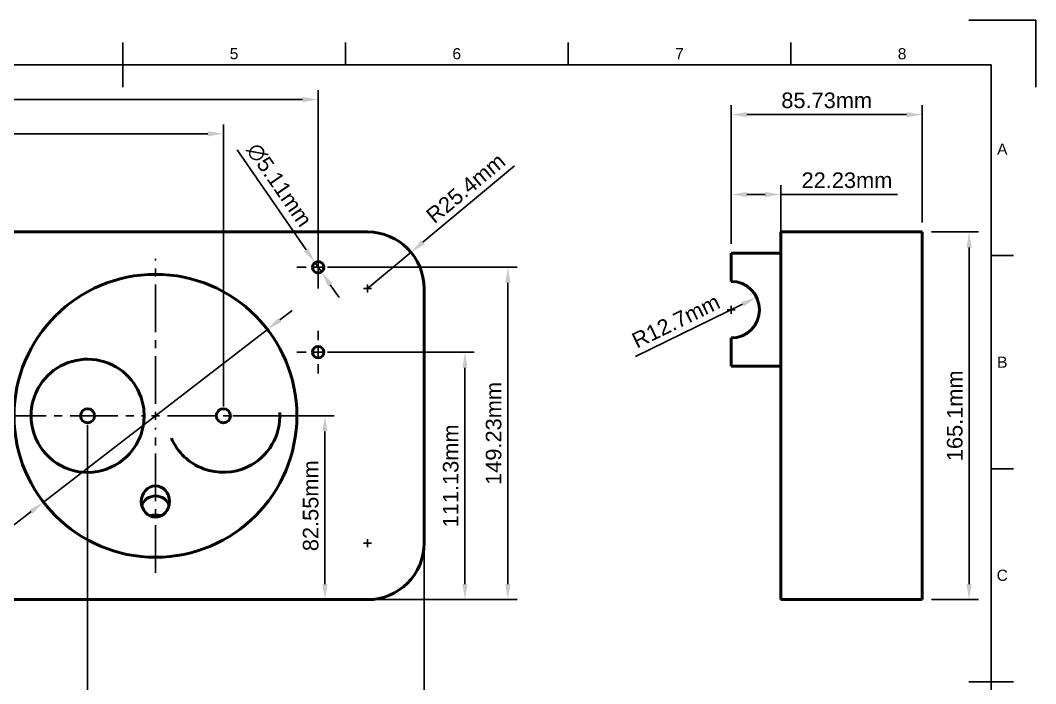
# Model space of a CAD drawing. Header units: millimetres. Extents: x 0 to 420, y 0 to 297.
# Drawn here: x 192 to 420, y 148.1 to 297 of the extents above; entities that cross this region are included whole.
import ezdxf
from ezdxf.enums import TextEntityAlignment as Align

# ---------------------------------------------------------------- set-up
doc = ezdxf.new("R2010")
doc.units = ezdxf.units.MM
doc.header["$LTSCALE"] = 0.75
doc.linetypes.add('CENTER2', pattern=[28.575, 19.05, -3.175, 3.175, -3.175])
for name, color, linetype, lineweight in [('BORDER', 7, 'Continuous', 25), ('FD_Dimensions', 7, 'Continuous', 25), ('Smart Centers', 7, 'CENTER2', 25), ('Visible', 7, 'Continuous', 50)]:
    doc.layers.add(name, color=color, linetype=linetype, lineweight=lineweight)
doc.styles.add('FusionTitle', font='Arial.ttf')
doc.styles.get("Standard").update_dxf_attribs({"font": 'Arial.ttf'})
doc.dimstyles.new('Dim-ISO-25', dxfattribs={"dimtxt": 3.5, "dimasz": 3.5, "dimexe": 2.1, "dimexo": 2.1, "dimgap": 1.4, "dimtad": 1, "dimdsep": 46, "dimtxsty": 'Standard', "dimcen": 0, "dimazin": 2, "dimtp": 0.1, "dimtm": 0.1, "dimtfac": 0.714286, "dimtmove": 0, "dimatfit": 3, "dimfxl": 1, "dimarcsym": 0})

# ---------------------------------------------------------------- blocks, each defined once
blk = doc.blocks.new('ISO_A3_SHEET')
at = {"layer": 'BORDER'}
for p, q in [((215, 292), (215, 282)), ((265, 292), (265, 287)), ((315, 292), (315, 287)), ((365, 292), (365, 287)), ((410, 287), (20, 287)), ((410, 287), (410, 10)), ((415, 244.16666), (410, 244.16666)), ((415, 196.33333), (410, 196.33333)), ((415, 148.5), (405, 148.5))]:
    blk.add_line(p, q, dxfattribs=at)
at = {"layer": 'Defpoints'}
for p, q in [((420, 297), (405, 297)), ((420, 282), (420, 297))]:
    blk.add_line(p, q, dxfattribs=at)
at = {"layer": 'BORDER', "style": 'FusionTitle'}
for s, p in [('5', (240, 289.5)), ('6', (290, 289.5)), ('7', (340, 289.5)), ('8', (390, 289.5)), ('A', (412.5, 268.08333)), ('B', (412.5, 220.25)), ('C', (412.5, 172.41667))]:
    blk.add_text(s, height=2.5, dxfattribs=at).set_placement(p, align=Align.MIDDLE)
blk = doc.blocks.new('*U8')
at = {"layer": 'Smart Centers', "color": 0, "linetype": 'Continuous', "ltscale": 0.75, "transparency": 16777216}
for p, q in [((-0.892969, 0), (0.892969, 0)), ((0, -0.892969), (0, 0.892969))]:
    blk.add_line(p, q, dxfattribs=at)
blk = doc.blocks.new('*U9')
at = {"layer": 'Smart Centers', "color": 0, "linetype": 'Continuous', "ltscale": 0.75, "transparency": 16777216}
for p, q in [((-0.892969, 0), (0.892969, 0)), ((0, -0.892969), (0, 0.892969))]:
    blk.add_line(p, q, dxfattribs=at)
blk = doc.blocks.new('*U18')
at = {"layer": 'Smart Centers', "color": 0, "ltscale": 0.75, "transparency": 16777216}
for p, q in [((0, 2.678906), (0, 4.77635)), ((-4.77635, 0), (-2.678906, 0)), ((2.678906, 0), (4.77635, 0)), ((0, -4.77635), (0, -2.678906))]:
    blk.add_line(p, q, dxfattribs=at)
at = {"layer": 'Smart Centers', "color": 0, "linetype": 'Continuous', "ltscale": 0.75, "transparency": 16777216}
for p, q in [((-0.892969, 0), (0.892969, 0)), ((0, -0.892969), (0, 0.892969))]:
    blk.add_line(p, q, dxfattribs=at)
blk = doc.blocks.new('*U19')
at = {"layer": 'Smart Centers', "color": 0, "ltscale": 0.75, "transparency": 16777216}
for p, q in [((0, 2.678906), (0, 4.77635)), ((-4.77635, 0), (-2.678906, 0)), ((2.678906, 0), (4.77635, 0)), ((0, -4.77635), (0, -2.678906))]:
    blk.add_line(p, q, dxfattribs=at)
at = {"layer": 'Smart Centers', "color": 0, "linetype": 'Continuous', "ltscale": 0.75, "transparency": 16777216}
for p, q in [((-0.892969, 0), (0.892969, 0)), ((0, -0.892969), (0, 0.892969))]:
    blk.add_line(p, q, dxfattribs=at)
blk = doc.blocks.new('*U20')
at = {"layer": 'Smart Centers', "color": 0, "ltscale": 0.75, "transparency": 16777216}
for p, q in [((0, 2.678906), (0, 35.25)), ((-35.25, 0), (-2.678906, 0)), ((2.678906, 0), (35.25, 0)), ((0, -35.25), (0, -2.678906))]:
    blk.add_line(p, q, dxfattribs=at)
at = {"layer": 'Smart Centers', "color": 0, "linetype": 'Continuous', "ltscale": 0.75, "transparency": 16777216}
for p, q in [((-0.892969, 0), (0.892969, 0)), ((0, -0.892969), (0, 0.892969))]:
    blk.add_line(p, q, dxfattribs=at)
blk = doc.blocks.new('*U23')
at = {"layer": 'Smart Centers', "color": 0, "linetype": 'Continuous', "ltscale": 0.75, "transparency": 16777216}
for p, q in [((-0.892969, 0), (0.892969, 0)), ((0, -0.892969), (0, 0.892969))]:
    blk.add_line(p, q, dxfattribs=at)
blk = doc.blocks.new('*D42')
at = {"layer": 'Defpoints', "color": 0, "transparency": 16777216}
for p in [(28.680697, 236.7911), (282.680697, 236.7911), (282.680697, 131.252208)]:
    blk.add_point(p, dxfattribs=at)
at = {"layer": 'FD_Dimensions', "color": 0, "lineweight": -2, "transparency": 16777216}
for p, q in [((28.680697, 234.6911), (28.680697, 129.152208)), ((282.680697, 234.6911), (282.680697, 129.152208)), ((32.180697, 131.252208), (279.180697, 131.252208))]:
    blk.add_line(p, q, dxfattribs=at)
at = {"layer": 'FD_Dimensions', "color": 0, "transparency": 16777216}
for points in [[(32.180697, 131.835542), (32.180697, 130.668875), (28.680697, 131.252208)], [(279.180697, 131.835542), (279.180697, 130.668875), (282.680697, 131.252208)]]:
    blk.add_solid(points, dxfattribs=at)
at = {"layer": 'FD_Dimensions', "color": 0, "transparency": 16777216, "insert": (155.680697, 134.439214), "char_height": 3.5, "attachment_point": 5}
blk.add_mtext('508mm', dxfattribs=at)
blk = doc.blocks.new('*D43')
at = {"layer": 'Defpoints', "color": 0, "transparency": 16777216}
for p in [(394.504453, 249.4911), (405.036371, 249.4911), (394.504453, 166.9411)]:
    blk.add_point(p, dxfattribs=at)
at = {"layer": 'FD_Dimensions', "color": 0, "lineweight": -2, "transparency": 16777216}
for p, q in [((396.604453, 249.4911), (407.136371, 249.4911)), ((405.036371, 170.4411), (405.036371, 245.9911)), ((396.604453, 166.9411), (407.136371, 166.9411))]:
    blk.add_line(p, q, dxfattribs=at)
at = {"layer": 'FD_Dimensions', "color": 0, "transparency": 16777216}
for points in [[(404.453038, 245.9911), (405.619705, 245.9911), (405.036371, 249.4911)], [(404.453038, 170.4411), (405.619705, 170.4411), (405.036371, 166.9411)]]:
    blk.add_solid(points, dxfattribs=at)
at = {"layer": 'FD_Dimensions', "color": 0, "transparency": 16777216, "insert": (401.849366, 208.2161), "char_height": 3.5, "attachment_point": 5, "rotation": 90}
blk.add_mtext('165.1mm', dxfattribs=at)
blk = doc.blocks.new('*D44')
at = {"layer": 'Defpoints', "color": 0, "transparency": 16777216}
for p in [(394.504453, 275.820896), (394.504453, 249.4911), (351.639453, 244.7311)]:
    blk.add_point(p, dxfattribs=at)
at = {"layer": 'FD_Dimensions', "color": 0, "lineweight": -2, "transparency": 16777216}
for p, q in [((351.639453, 246.8311), (351.639453, 277.920896)), ((394.504453, 251.5911), (394.504453, 277.920896)), ((355.139453, 275.820896), (391.004453, 275.820896))]:
    blk.add_line(p, q, dxfattribs=at)
at = {"layer": 'FD_Dimensions', "color": 0, "transparency": 16777216}
for points in [[(355.139453, 276.404229), (355.139453, 275.237562), (351.639453, 275.820896)], [(391.004453, 276.404229), (391.004453, 275.237562), (394.504453, 275.820896)]]:
    blk.add_solid(points, dxfattribs=at)
at = {"layer": 'FD_Dimensions', "color": 0, "transparency": 16777216, "insert": (373.071953, 279.009095), "char_height": 3.5, "attachment_point": 5}
blk.add_mtext('85.73mm', dxfattribs=at)
blk = doc.blocks.new('*D45')
at = {"layer": 'Defpoints', "color": 0, "transparency": 16777216}
for p in [(258.156448, 242.607068), (259.604945, 240.505132)]:
    blk.add_point(p, dxfattribs=at)
at = {"layer": 'FD_Dimensions', "color": 0, "lineweight": -2, "transparency": 16777216}
for p, q in [((240.706475, 267.928983), (256.170418, 245.489026)), ((259.604945, 240.505132), (258.156448, 242.607068)), ((261.590975, 237.623174), (263.577006, 234.741216))]:
    blk.add_line(p, q, dxfattribs=at)
at = {"layer": 'FD_Dimensions', "color": 0, "transparency": 16777216}
for points in [[(256.650744, 245.820031), (255.690091, 245.158021), (258.156448, 242.607068)], [(262.071302, 237.954179), (261.110649, 237.292169), (259.604945, 240.505132)]]:
    blk.add_solid(points, dxfattribs=at)
at = {"layer": 'FD_Dimensions', "color": 0, "transparency": 16777216, "insert": (250.150265, 260.013953), "char_height": 3.5, "attachment_point": 5, "rotation": 304.57168664}
blk.add_mtext('∅5.11mm', dxfattribs=at)
blk = doc.blocks.new('*D46')
at = {"layer": 'Defpoints', "color": 0, "transparency": 16777216}
for p in [(247.500899, 227.601179), (197.210494, 188.831022)]:
    blk.add_point(p, dxfattribs=at)
at = {"layer": 'FD_Dimensions', "color": 0, "lineweight": -2, "transparency": 16777216}
for p, q in [((250.272811, 229.738117), (253.044724, 231.875055)), ((247.500899, 227.601179), (197.210494, 188.831022)), ((173.931348, 170.884534), (194.438582, 186.694084))]:
    blk.add_line(p, q, dxfattribs=at)
at = {"layer": 'FD_Dimensions', "color": 0, "transparency": 16777216}
for points in [[(249.916655, 230.200102), (250.628968, 229.276131), (247.500899, 227.601179)], [(194.082425, 187.156069), (194.794738, 186.232098), (197.210494, 188.831022)]]:
    blk.add_solid(points, dxfattribs=at)
at = {"layer": 'FD_Dimensions', "color": 0, "transparency": 16777216, "insert": (180.793407, 180.322391), "char_height": 3.5, "attachment_point": 5, "rotation": 37.62955858}
blk.add_mtext('∅127mm', dxfattribs=at)
blk = doc.blocks.new('*D47')
at = {"layer": 'Defpoints', "color": 0, "transparency": 16777216}
for p in [(279.737107, 244.921442), (269.980697, 236.7911)]:
    blk.add_point(p, dxfattribs=at)
at = {"layer": 'FD_Dimensions', "color": 0, "lineweight": -2, "transparency": 16777216}
for p, q in [((303.009495, 264.315099), (282.425881, 247.162088)), ((269.980697, 236.7911), (279.737107, 244.921442))]:
    blk.add_line(p, q, dxfattribs=at)
blk.add_arc((269.980697, 236.7911), 12.7, 9.474105, 49.279676, dxfattribs=at)
at = {"layer": 'FD_Dimensions', "color": 0, "transparency": 16777216}
blk.add_solid([(282.05244, 247.610217), (282.799322, 246.713958), (279.737107, 244.921442)], dxfattribs=at)
at = {"layer": 'FD_Dimensions', "color": 0, "transparency": 16777216, "insert": (292.021804, 259.307242), "char_height": 3.5, "attachment_point": 5, "rotation": 39.80556376}
blk.add_mtext('R25.4mm', dxfattribs=at)
blk = doc.blocks.new('*D48')
at = {"layer": 'Defpoints', "color": 0, "transparency": 16777216}
for p in [(357.346822, 234.814702), (351.639453, 232.0311)]:
    blk.add_point(p, dxfattribs=at)
at = {"layer": 'FD_Dimensions', "color": 0, "lineweight": -2, "transparency": 16777216}
blk.add_line((330.118752, 221.53501), (354.201028, 233.280433), dxfattribs=at)
at = {"layer": 'FD_Dimensions', "color": 0, "transparency": 16777216}
blk.add_solid([(353.945317, 233.804732), (354.45674, 232.756134), (357.346822, 234.814702)], dxfattribs=at)
at = {"layer": 'FD_Dimensions', "color": 0, "transparency": 16777216, "insert": (339.203012, 229.478239), "char_height": 3.5, "attachment_point": 5, "rotation": 25.99942966}
blk.add_mtext('R12.7mm', dxfattribs=at)
blk = doc.blocks.new('*D49')
at = {"layer": 'Defpoints', "color": 0, "transparency": 16777216}
for p in [(258.880697, 279.217309), (28.680697, 236.7911), (258.880697, 236.77975)]:
    blk.add_point(p, dxfattribs=at)
at = {"layer": 'FD_Dimensions', "color": 0, "lineweight": -2, "transparency": 16777216}
for p, q in [((28.680697, 238.8911), (28.680697, 281.317309)), ((258.880697, 238.87975), (258.880697, 281.317309)), ((32.180697, 279.217309), (255.380697, 279.217309))]:
    blk.add_line(p, q, dxfattribs=at)
at = {"layer": 'FD_Dimensions', "color": 0, "transparency": 16777216}
for points in [[(32.180697, 279.800642), (32.180697, 278.633975), (28.680697, 279.217309)], [(255.380697, 279.800642), (255.380697, 278.633975), (258.880697, 279.217309)]]:
    blk.add_solid(points, dxfattribs=at)
at = {"layer": 'FD_Dimensions', "color": 0, "transparency": 16777216, "insert": (157.775353, 282.404314), "char_height": 3.5, "attachment_point": 5}
blk.add_mtext('460.4mm', dxfattribs=at)
blk = doc.blocks.new('*D50')
at = {"layer": 'Defpoints', "color": 0, "transparency": 16777216}
for p in [(237.595697, 271.524148), (237.595697, 208.2161), (28.680697, 179.6411)]:
    blk.add_point(p, dxfattribs=at)
at = {"layer": 'FD_Dimensions', "color": 0, "lineweight": -2, "transparency": 16777216}
for p, q in [((28.680697, 181.7411), (28.680697, 273.624148)), ((237.595697, 210.3161), (237.595697, 273.624148)), ((32.180697, 271.524148), (234.095697, 271.524148))]:
    blk.add_line(p, q, dxfattribs=at)
at = {"layer": 'FD_Dimensions', "color": 0, "transparency": 16777216}
for points in [[(32.180697, 272.107482), (32.180697, 270.940815), (28.680697, 271.524148)], [(234.095697, 272.107482), (234.095697, 270.940815), (237.595697, 271.524148)]]:
    blk.add_solid(points, dxfattribs=at)
at = {"layer": 'FD_Dimensions', "color": 0, "transparency": 16777216, "insert": (133.138197, 274.712348), "char_height": 3.5, "attachment_point": 5}
blk.add_mtext('417.83mm', dxfattribs=at)
blk = doc.blocks.new('*D51')
at = {"layer": 'Defpoints', "color": 0, "transparency": 16777216}
for p in [(207.115697, 208.2161), (28.680697, 179.6411), (207.115697, 141.269009)]:
    blk.add_point(p, dxfattribs=at)
at = {"layer": 'FD_Dimensions', "color": 0, "lineweight": -2, "transparency": 16777216}
for p, q in [((207.115697, 206.1161), (207.115697, 139.169009)), ((28.680697, 177.5411), (28.680697, 139.169009)), ((32.180697, 141.269009), (203.615697, 141.269009))]:
    blk.add_line(p, q, dxfattribs=at)
at = {"layer": 'FD_Dimensions', "color": 0, "transparency": 16777216}
for points in [[(32.180697, 141.852343), (32.180697, 140.685676), (28.680697, 141.269009)], [(203.615697, 141.852343), (203.615697, 140.685676), (207.115697, 141.269009)]]:
    blk.add_solid(points, dxfattribs=at)
at = {"layer": 'FD_Dimensions', "color": 0, "transparency": 16777216, "insert": (117.898197, 144.457209), "char_height": 3.5, "attachment_point": 5}
blk.add_mtext('356.87mm', dxfattribs=at)
blk = doc.blocks.new('*D56')
at = {"layer": 'Defpoints', "color": 0, "transparency": 16777216}
for p in [(237.595697, 208.2161), (260.40293, 208.2161), (269.980697, 166.9411)]:
    blk.add_point(p, dxfattribs=at)
at = {"layer": 'FD_Dimensions', "color": 0, "lineweight": -2, "transparency": 16777216}
for p, q in [((239.695697, 208.2161), (262.50293, 208.2161)), ((260.40293, 170.4411), (260.40293, 204.7161)), ((267.880697, 166.9411), (258.30293, 166.9411))]:
    blk.add_line(p, q, dxfattribs=at)
at = {"layer": 'FD_Dimensions', "color": 0, "transparency": 16777216}
for points in [[(259.819597, 204.7161), (260.986263, 204.7161), (260.40293, 208.2161)], [(259.819597, 170.4411), (260.986263, 170.4411), (260.40293, 166.9411)]]:
    blk.add_solid(points, dxfattribs=at)
at = {"layer": 'FD_Dimensions', "color": 0, "transparency": 16777216, "insert": (257.215924, 188.012961), "char_height": 3.5, "attachment_point": 5, "rotation": 90}
blk.add_mtext('82.55mm', dxfattribs=at)
blk = doc.blocks.new('*D57')
at = {"layer": 'Defpoints', "color": 0, "transparency": 16777216}
for p in [(362.754453, 257.895998), (351.639453, 244.7311), (362.754453, 244.7311)]:
    blk.add_point(p, dxfattribs=at)
at = {"layer": 'FD_Dimensions', "color": 0, "lineweight": -2, "transparency": 16777216}
for p, q in [((351.639453, 246.8311), (351.639453, 259.995998)), ((362.754453, 246.8311), (362.754453, 259.995998)), ((355.139453, 257.895998), (359.254453, 257.895998)), ((362.754453, 257.895998), (388.977714, 257.895998))]:
    blk.add_line(p, q, dxfattribs=at)
at = {"layer": 'FD_Dimensions', "color": 0, "transparency": 16777216}
for points in [[(355.139453, 258.479331), (355.139453, 257.312665), (351.639453, 257.895998)], [(359.254453, 258.479331), (359.254453, 257.312665), (362.754453, 257.895998)]]:
    blk.add_solid(points, dxfattribs=at)
at = {"layer": 'FD_Dimensions', "color": 0, "transparency": 16777216, "insert": (377.616083, 261.084197), "char_height": 3.5, "attachment_point": 5}
blk.add_mtext('22.23mm', dxfattribs=at)
blk = doc.blocks.new('*D58')
at = {"layer": 'Defpoints', "color": 0, "transparency": 16777216}
for p in [(258.880697, 241.5561), (269.980697, 166.9411), (301.480697, 166.9411)]:
    blk.add_point(p, dxfattribs=at)
at = {"layer": 'FD_Dimensions', "color": 0, "lineweight": -2, "transparency": 16777216}
for p, q in [((260.980697, 241.5561), (303.580697, 241.5561)), ((301.480697, 238.0561), (301.480697, 170.4411)), ((272.080697, 166.9411), (303.580697, 166.9411))]:
    blk.add_line(p, q, dxfattribs=at)
at = {"layer": 'FD_Dimensions', "color": 0, "transparency": 16777216}
for points in [[(300.897363, 238.0561), (302.06403, 238.0561), (301.480697, 241.5561)], [(300.897363, 170.4411), (302.06403, 170.4411), (301.480697, 166.9411)]]:
    blk.add_solid(points, dxfattribs=at)
at = {"layer": 'FD_Dimensions', "color": 0, "transparency": 16777216, "insert": (298.292497, 204.2486), "char_height": 3.5, "attachment_point": 5, "rotation": 90}
blk.add_mtext('149.23mm', dxfattribs=at)
blk = doc.blocks.new('*D59')
at = {"layer": 'Defpoints', "color": 0, "transparency": 16777216}
for p in [(258.880697, 222.5061), (269.980697, 166.9411), (291.852362, 166.9411)]:
    blk.add_point(p, dxfattribs=at)
at = {"layer": 'FD_Dimensions', "color": 0, "lineweight": -2, "transparency": 16777216}
for p, q in [((260.980697, 222.5061), (293.952362, 222.5061)), ((291.852362, 219.0061), (291.852362, 170.4411)), ((272.080697, 166.9411), (293.952362, 166.9411))]:
    blk.add_line(p, q, dxfattribs=at)
at = {"layer": 'FD_Dimensions', "color": 0, "transparency": 16777216}
for points in [[(291.269029, 219.0061), (292.435695, 219.0061), (291.852362, 222.5061)], [(291.269029, 170.4411), (292.435695, 170.4411), (291.852362, 166.9411)]]:
    blk.add_solid(points, dxfattribs=at)
at = {"layer": 'FD_Dimensions', "color": 0, "transparency": 16777216, "insert": (288.664163, 194.7236), "char_height": 3.5, "attachment_point": 5, "rotation": 90}
blk.add_mtext('111.13mm', dxfattribs=at)

msp = doc.modelspace()

# ---------------------------------------------------------------- linework, layer by layer
at = {"layer": 'Visible', "extrusion": (0, 1, 0)}
for p, q in [((269.9807, 249.4911), (41.3807, 249.4911)), ((362.7545, 249.4911), (362.7545, 236.7911)), ((362.7545, 249.4911), (394.5045, 249.4911)), ((394.5045, 236.7911), (394.5045, 249.4911)), ((351.6395, 238.3811), (351.6395, 244.7311)), ((351.6395, 244.7311), (362.7545, 244.7311)), ((282.6807, 236.7911), (282.6807, 179.6411)), ((362.7545, 236.7911), (362.7545, 179.6411)), ((394.5045, 179.6411), (394.5045, 236.7911)), ((351.6395, 219.3311), (351.6395, 225.6811)), ((351.6395, 219.3311), (362.7545, 219.3311)), ((362.7545, 179.6411), (362.7545, 166.9411)), ((394.5045, 166.9411), (394.5045, 179.6411)), ((41.3807, 166.9411), (269.9807, 166.9411)), ((394.5045, 166.9411), (362.7545, 166.9411))]:
    msp.add_line(p, q, dxfattribs=at)
at = {"layer": 'Visible', "extrusion": (0, 0, -1)}
for centre in [(-258.8807, 241.5561), (-258.8807, 222.5061)]:
    msp.add_circle(centre, 1.2763, dxfattribs=at)
at = {"layer": 'Visible'}
for centre, radius in [((222.3557, 208.2161), 31.75), ((207.1157, 208.2161), 1.5875), ((237.5957, 208.2161), 1.5875)]:
    msp.add_circle(centre, radius, dxfattribs=at)
for centre, radius, start, end in [((269.9807, 236.7911), 12.7, 0, 90), ((351.6395, 232.0311), 6.35, 270, 90), ((207.1157, 208.2161), 12.7, 10.37981, 143.244), ((207.1157, 208.2161), 12.7, 143.244, 169.927776), ((207.1157, 208.2161), 12.7, 323.244, 10.37981), ((237.5957, 208.2161), 12.7, 295.308, 3.359169), ((269.9807, 179.6411), 12.7, 270, 0)]:
    msp.add_arc(centre, radius, start, end, dxfattribs=at)
at = {"layer": 'Visible', "extrusion": (0, 0, -1)}
for centre, start, end in [((-207.1157, 208.2161), 216.756, 10.072224), ((-237.5957, 208.2161), 244.692, 336.693788)]:
    msp.add_arc(centre, 12.7, start, end, dxfattribs=at)
at = {"layer": 'Visible'}
msp.add_ellipse((222.3557, 188.9681), major_axis=(0, 3.5032), ratio=0.90630779, dxfattribs=at)
at = {"layer": 'Visible', "extrusion": (0, 0, -1)}
for centre, major_axis, ratio, start_param, end_param in [((222.3557, 187.3313), (3.175, 0), 0.90630779, 3.40101822, 6.02375974), ((222.3557, 174.2798), (0, 11.6501), 0.90555326, -0.13350648, 0.13350648)]:
    msp.add_ellipse(centre, major_axis=major_axis, ratio=ratio, start_param=start_param, end_param=end_param, dxfattribs=at)
at = {"layer": 'Visible'}
msp.add_open_spline([(368.7895, 249.4911), (368.7895, 249.4911), (368.7895, 249.4911), (368.7895, 249.4911)], degree=3, dxfattribs=at)

# ---------------------------------------------------------------- block references
at = {"layer": 'BORDER'}
msp.add_blockref('ISO_A3_SHEET', (0, 0), dxfattribs=at)
at = {"layer": 'Smart Centers', "ltscale": 0.75}
for name, p in [('*U18', (258.8807, 241.5561)), ('*U20', (222.3557, 208.2161)), ('*U9', (269.9807, 236.7911)), ('*U23', (351.6395, 232.0311)), ('*U19', (258.8807, 222.5061)), ('*U8', (269.9807, 179.6411))]:
    msp.add_blockref(name, p, dxfattribs=at)

# ---------------------------------------------------------------- dimensions: what is measured, and where the dimension line sits
at = {"layer": 'FD_Dimensions'}
for base, p1, p2, picture, middle in [((258.8807, 279.2173), (28.6807, 236.7911), (258.8807, 236.7798), '*D49', (157.7754, 279.2173)), ((237.5957, 271.5241), (28.6807, 179.6411), (237.5957, 208.2161), '*D50', (133.1382, 271.5241)), ((282.6807, 131.2522), (28.6807, 236.7911), (282.6807, 236.7911), '*D42', (155.6807, 131.2522))]:
    dim = msp.add_linear_dim(base=base, p1=p1, p2=p2, dimstyle='Dim-ISO-25', override={"dimlfac": 2, "dimpost": 'mm'}, dxfattribs=at)
    dim.commit()
    dim.dimension.update_dxf_attribs({"geometry": picture, "text_midpoint": middle, "dimtype": 160})
for base, p1, p2, picture, middle in [((394.5045, 275.8209), (351.6395, 244.7311), (394.5045, 249.4911), '*D44', (373.072, 279.0091)), ((362.7545, 257.896), (351.6395, 244.7311), (362.7545, 244.7311), '*D57', (377.6161, 261.0842)), ((207.1157, 141.269), (28.6807, 179.6411), (207.1157, 208.2161), '*D51', (117.8982, 144.4572))]:
    dim = msp.add_linear_dim(base=base, p1=p1, p2=p2, dimstyle='Dim-ISO-25', override={"dimlfac": 2, "dimpost": 'mm'}, dxfattribs=at)
    dim.commit()
    dim.dimension.update_dxf_attribs({"geometry": picture, "text_midpoint": middle})
for p1, p2, picture, middle in [((259.6049, 240.5051), (258.1564, 242.6071), '*D45', (247.4454, 258.15)), ((247.5009, 227.6012), (197.2105, 188.831), '*D46', (182.799, 177.7208))]:
    dim = msp.add_diameter_dim_2p(p1=p1, p2=p2, dimstyle='Dim-ISO-25', override={"dimlfac": 2, "dimpost": 'mm'}, dxfattribs=at)
    dim.commit()
    dim.dimension.update_dxf_attribs({"geometry": picture, "text_midpoint": middle, "dimtype": 163})
dim = msp.add_radius_dim(center=(269.9807, 236.7911), mpoint=(279.7371, 244.9214), dimstyle='Dim-ISO-25', override={"dimlfac": 2, "dimpost": 'mm'}, dxfattribs=at)
dim.commit()
dim.dimension.update_dxf_attribs({"geometry": '*D47', "text_midpoint": (292.0218, 259.3072)})
for base, p1, p2, override, picture, middle in [((405.0364, 249.4911), (394.5045, 166.9411), (394.5045, 249.4911), {"dimlfac": 2, "dimpost": 'mm'}, '*D43', (401.8494, 208.2161)), ((301.4807, 166.9411), (258.8807, 241.5561), (269.9807, 166.9411), {"dimlfac": 2, "dimpost": 'mm', "dimclrd": 0, "dimclre": 0}, '*D58', (298.2925, 204.2486)), ((291.8524, 166.9411), (258.8807, 222.5061), (269.9807, 166.9411), {"dimlfac": 2, "dimpost": 'mm', "dimclrd": 0, "dimclre": 0}, '*D59', (288.6642, 194.7236))]:
    dim = msp.add_linear_dim(base=base, p1=p1, p2=p2, angle=90, dimstyle='Dim-ISO-25', override=override, dxfattribs=at)
    dim.commit()
    dim.dimension.update_dxf_attribs({"geometry": picture, "text_midpoint": middle})
dim = msp.add_radius_dim(center=(351.6395, 232.0311), mpoint=(357.3468, 234.8147), dimstyle='Dim-ISO-25', override={"dimlfac": 2, "dimpost": 'mm'}, dxfattribs=at)
dim.commit()
dim.dimension.update_dxf_attribs({"geometry": '*D48', "text_midpoint": (340.587, 226.6406), "dimtype": 164})
dim = msp.add_linear_dim(base=(260.4029, 208.2161), p1=(269.9807, 166.9411), p2=(237.5957, 208.2161), angle=90, dimstyle='Dim-ISO-25', override={"dimlfac": 2, "dimpost": 'mm'}, dxfattribs=at)
dim.commit()
dim.dimension.update_dxf_attribs({"geometry": '*D56', "text_midpoint": (260.4029, 188.013), "dimtype": 160})

doc.saveas('drawing.dxf')
